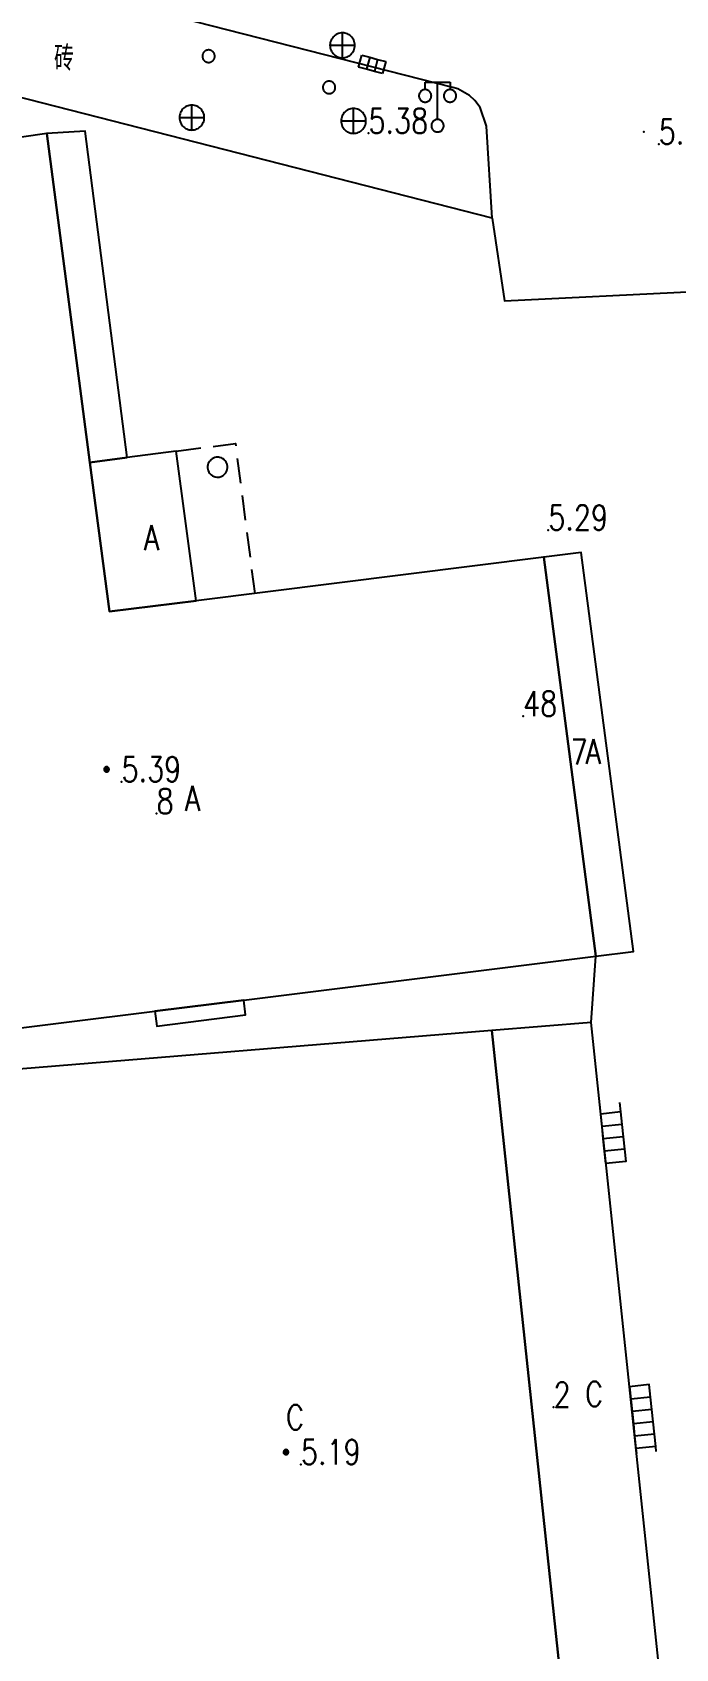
# Model space of a CAD drawing. Extents: x 500064 to 501389, y 2542464 to 2545400.
# Drawn here: x 500878.6 to 500904.5, y 2542619.3 to 2542684.2 of the extents above; entities that cross this region are included whole.
import ezdxf

# ---------------------------------------------------------------- set-up
doc = ezdxf.new("R2010")
doc.units = 0
doc.header["$LTSCALE"] = 0.5
doc.linetypes.add('CENTER', pattern=[50.8, 31.75, -6.35, 6.35, -6.35])
doc.layers.add('地形图', color=8, linetype='CONTINUOUS')
doc.styles.add('HZ', font='romans.shx', dxfattribs={"width": 0.8, "bigfont": 'hztxt.shx'})

msp = doc.modelspace()

# ---------------------------------------------------------------- linework, layer by layer
at = {"layer": '地形图'}
for points in [[(500897.091, 2542676.757), (500896.869, 2542680.452), (500896.611, 2542681.2), (500896.402, 2542681.477), (500896.182, 2542681.68), (500895.712, 2542681.946), (500895.509, 2542682.011), (500780.472, 2542711.364)], [(500897.091, 2542676.757), (500858.669, 2542686.593), (500836.197, 2542692.346), (500794.446, 2542703.035), (500777.406, 2542707.397)], [(500891.077, 2542683.199), (500891.13, 2542683.202), (500891.181, 2542683.21), (500891.232, 2542683.224), (500891.281, 2542683.242), (500891.327, 2542683.266), (500891.371, 2542683.295), (500891.412, 2542683.328), (500891.449, 2542683.365), (500891.482, 2542683.405), (500891.51, 2542683.449), (500891.534, 2542683.496), (500891.553, 2542683.545), (500891.566, 2542683.595), (500891.575, 2542683.647), (500891.577, 2542683.699), (500891.575, 2542683.751), (500891.566, 2542683.803), (500891.553, 2542683.854), (500891.534, 2542683.903), (500891.51, 2542683.949), (500891.482, 2542683.993), (500891.449, 2542684.034), (500891.412, 2542684.071), (500891.371, 2542684.104), (500891.327, 2542684.132), (500891.281, 2542684.156), (500891.232, 2542684.175), (500891.181, 2542684.188), (500891.13, 2542684.196), (500891.077, 2542684.199), (500891.025, 2542684.196), (500890.973, 2542684.188), (500890.923, 2542684.175), (500890.874, 2542684.156), (500890.827, 2542684.132), (500890.784, 2542684.104), (500890.743, 2542684.071), (500890.706, 2542684.034), (500890.673, 2542683.993), (500890.644, 2542683.949), (500890.621, 2542683.903), (500890.602, 2542683.854), (500890.588, 2542683.803), (500890.58, 2542683.751), (500890.577, 2542683.699), (500890.58, 2542683.647), (500890.588, 2542683.595), (500890.602, 2542683.545), (500890.621, 2542683.496), (500890.644, 2542683.449), (500890.673, 2542683.405), (500890.706, 2542683.365), (500890.743, 2542683.328), (500890.784, 2542683.295), (500890.827, 2542683.266), (500890.874, 2542683.242), (500890.923, 2542683.224), (500890.973, 2542683.21), (500891.025, 2542683.202), (500891.077, 2542683.199)], [(500890.577, 2542683.699), (500891.077, 2542683.699), (500891.577, 2542683.699)], [(500891.077, 2542683.199), (500891.077, 2542683.699), (500891.077, 2542684.199)], [(500885.701, 2542683.013), (500885.717, 2542683.013), (500885.732, 2542683.014), (500885.748, 2542683.017), (500885.763, 2542683.02), (500885.778, 2542683.025), (500885.793, 2542683.03), (500885.808, 2542683.036), (500885.822, 2542683.043), (500885.835, 2542683.051), (500885.848, 2542683.06), (500885.861, 2542683.07), (500885.872, 2542683.08), (500885.884, 2542683.091), (500885.894, 2542683.103), (500885.904, 2542683.115), (500885.912, 2542683.128), (500885.92, 2542683.142), (500885.928, 2542683.156), (500885.934, 2542683.17), (500885.939, 2542683.185), (500885.944, 2542683.2), (500885.947, 2542683.215), (500885.95, 2542683.231), (500885.951, 2542683.246), (500885.952, 2542683.262), (500885.951, 2542683.278), (500885.95, 2542683.293), (500885.947, 2542683.309), (500885.944, 2542683.324), (500885.94, 2542683.339), (500885.934, 2542683.354), (500885.928, 2542683.369), (500885.921, 2542683.383), (500885.913, 2542683.396), (500885.904, 2542683.409), (500885.895, 2542683.422), (500885.884, 2542683.433), (500885.873, 2542683.444), (500885.861, 2542683.455), (500885.849, 2542683.465), (500885.836, 2542683.473), (500885.822, 2542683.481), (500885.808, 2542683.489), (500885.794, 2542683.495), (500885.779, 2542683.5), (500885.764, 2542683.505), (500885.749, 2542683.508), (500885.733, 2542683.511), (500885.718, 2542683.512), (500885.702, 2542683.513), (500885.686, 2542683.512), (500885.671, 2542683.511), (500885.655, 2542683.508), (500885.64, 2542683.505), (500885.625, 2542683.5), (500885.61, 2542683.495), (500885.596, 2542683.489), (500885.582, 2542683.482), (500885.568, 2542683.474), (500885.555, 2542683.465), (500885.543, 2542683.455), (500885.531, 2542683.445), (500885.52, 2542683.434), (500885.509, 2542683.422), (500885.5, 2542683.41), (500885.491, 2542683.397), (500885.483, 2542683.383), (500885.476, 2542683.369), (500885.469, 2542683.355), (500885.464, 2542683.34), (500885.46, 2542683.325), (500885.456, 2542683.31), (500885.454, 2542683.294), (500885.452, 2542683.279), (500885.452, 2542683.263), (500885.452, 2542683.247), (500885.454, 2542683.232), (500885.456, 2542683.216), (500885.459, 2542683.201), (500885.464, 2542683.186), (500885.469, 2542683.171), (500885.475, 2542683.157), (500885.482, 2542683.143), (500885.49, 2542683.129), (500885.499, 2542683.116), (500885.509, 2542683.104), (500885.519, 2542683.092), (500885.53, 2542683.081), (500885.542, 2542683.07), (500885.554, 2542683.061), (500885.567, 2542683.052), (500885.581, 2542683.044), (500885.595, 2542683.037), (500885.609, 2542683.03), (500885.624, 2542683.025), (500885.639, 2542683.021), (500885.654, 2542683.017), (500885.67, 2542683.015), (500885.685, 2542683.013), (500885.701, 2542683.013)], [(500891.721, 2542682.825), (500891.851, 2542683.308)], [(500891.851, 2542683.308), (500892.174, 2542683.221), (500892.493, 2542683.135), (500892.816, 2542683.048)], [(500892.174, 2542683.221), (500892.044, 2542682.738)], [(500892.493, 2542683.135), (500892.363, 2542682.652)], [(500892.816, 2542683.048), (500892.686, 2542682.565)], [(500890.542, 2542681.76), (500890.557, 2542681.761), (500890.573, 2542681.762), (500890.589, 2542681.765), (500890.604, 2542681.768), (500890.619, 2542681.772), (500890.634, 2542681.778), (500890.648, 2542681.784), (500890.662, 2542681.791), (500890.676, 2542681.799), (500890.689, 2542681.808), (500890.701, 2542681.817), (500890.713, 2542681.828), (500890.724, 2542681.839), (500890.735, 2542681.851), (500890.744, 2542681.863), (500890.753, 2542681.876), (500890.761, 2542681.889), (500890.768, 2542681.903), (500890.775, 2542681.918), (500890.78, 2542681.933), (500890.784, 2542681.948), (500890.788, 2542681.963), (500890.79, 2542681.978), (500890.792, 2542681.994), (500890.792, 2542682.01), (500890.792, 2542682.025), (500890.79, 2542682.041), (500890.788, 2542682.057), (500890.785, 2542682.072), (500890.78, 2542682.087), (500890.775, 2542682.102), (500890.769, 2542682.116), (500890.762, 2542682.13), (500890.754, 2542682.144), (500890.745, 2542682.157), (500890.735, 2542682.169), (500890.725, 2542682.181), (500890.714, 2542682.192), (500890.702, 2542682.203), (500890.69, 2542682.212), (500890.677, 2542682.221), (500890.663, 2542682.229), (500890.649, 2542682.236), (500890.635, 2542682.242), (500890.62, 2542682.248), (500890.605, 2542682.252), (500890.59, 2542682.256), (500890.574, 2542682.258), (500890.558, 2542682.26), (500890.543, 2542682.26), (500890.527, 2542682.26), (500890.511, 2542682.258), (500890.496, 2542682.256), (500890.481, 2542682.253), (500890.465, 2542682.248), (500890.451, 2542682.243), (500890.436, 2542682.237), (500890.422, 2542682.23), (500890.409, 2542682.222), (500890.396, 2542682.213), (500890.383, 2542682.203), (500890.371, 2542682.193), (500890.36, 2542682.182), (500890.35, 2542682.17), (500890.34, 2542682.158), (500890.331, 2542682.145), (500890.323, 2542682.131), (500890.316, 2542682.117), (500890.31, 2542682.103), (500890.305, 2542682.088), (500890.3, 2542682.073), (500890.297, 2542682.058), (500890.294, 2542682.042), (500890.293, 2542682.026), (500890.292, 2542682.011), (500890.293, 2542681.995), (500890.294, 2542681.979), (500890.297, 2542681.964), (500890.3, 2542681.948), (500890.304, 2542681.933), (500890.31, 2542681.919), (500890.316, 2542681.904), (500890.323, 2542681.89), (500890.331, 2542681.877), (500890.34, 2542681.864), (500890.349, 2542681.851), (500890.36, 2542681.839), (500890.371, 2542681.828), (500890.383, 2542681.818), (500890.395, 2542681.808), (500890.408, 2542681.799), (500890.421, 2542681.791), (500890.435, 2542681.784), (500890.45, 2542681.778), (500890.465, 2542681.773), (500890.48, 2542681.768), (500890.495, 2542681.765), (500890.51, 2542681.762), (500890.526, 2542681.761), (500890.542, 2542681.76)], [(500892.686, 2542682.565), (500892.363, 2542682.652), (500892.044, 2542682.738), (500891.721, 2542682.825)], [(500894.4, 2542681.42), (500894.426, 2542681.421), (500894.452, 2542681.425), (500894.477, 2542681.432), (500894.502, 2542681.442), (500894.525, 2542681.453), (500894.547, 2542681.468), (500894.567, 2542681.484), (500894.586, 2542681.503), (500894.602, 2542681.523), (500894.616, 2542681.545), (500894.628, 2542681.568), (500894.638, 2542681.593), (500894.644, 2542681.618), (500894.649, 2542681.644), (500894.65, 2542681.67), (500894.649, 2542681.696), (500894.644, 2542681.722), (500894.638, 2542681.747), (500894.628, 2542681.772), (500894.616, 2542681.795), (500894.602, 2542681.817), (500894.586, 2542681.837), (500894.567, 2542681.856), (500894.547, 2542681.872), (500894.525, 2542681.886), (500894.502, 2542681.898), (500894.477, 2542681.908), (500894.452, 2542681.914), (500894.426, 2542681.919), (500894.4, 2542681.92), (500894.374, 2542681.919), (500894.348, 2542681.914), (500894.323, 2542681.908), (500894.298, 2542681.898), (500894.275, 2542681.886), (500894.253, 2542681.872), (500894.233, 2542681.856), (500894.214, 2542681.837), (500894.198, 2542681.817), (500894.183, 2542681.795), (500894.172, 2542681.772), (500894.162, 2542681.747), (500894.155, 2542681.722), (500894.151, 2542681.696), (500894.15, 2542681.67), (500894.151, 2542681.644), (500894.155, 2542681.618), (500894.162, 2542681.593), (500894.172, 2542681.568), (500894.183, 2542681.545), (500894.198, 2542681.523), (500894.214, 2542681.503), (500894.233, 2542681.484), (500894.253, 2542681.468), (500894.275, 2542681.453), (500894.298, 2542681.442), (500894.323, 2542681.432), (500894.348, 2542681.425), (500894.374, 2542681.421), (500894.4, 2542681.42)], [(500894.4, 2542681.92), (500894.4, 2542682.22)], [(500894.4, 2542682.22), (500894.9, 2542682.22), (500895.4, 2542682.22)], [(500894.9, 2542680.72), (500894.9, 2542682.22)], [(500895.4, 2542681.42), (500895.426, 2542681.421), (500895.452, 2542681.425), (500895.477, 2542681.432), (500895.502, 2542681.442), (500895.525, 2542681.453), (500895.547, 2542681.468), (500895.567, 2542681.484), (500895.586, 2542681.503), (500895.602, 2542681.523), (500895.616, 2542681.545), (500895.628, 2542681.568), (500895.638, 2542681.593), (500895.644, 2542681.618), (500895.649, 2542681.644), (500895.65, 2542681.67), (500895.649, 2542681.696), (500895.644, 2542681.722), (500895.638, 2542681.747), (500895.628, 2542681.772), (500895.616, 2542681.795), (500895.602, 2542681.817), (500895.586, 2542681.837), (500895.567, 2542681.856), (500895.547, 2542681.872), (500895.525, 2542681.886), (500895.502, 2542681.898), (500895.477, 2542681.908), (500895.452, 2542681.914), (500895.426, 2542681.919), (500895.4, 2542681.92), (500895.374, 2542681.919), (500895.348, 2542681.914), (500895.323, 2542681.908), (500895.298, 2542681.898), (500895.275, 2542681.886), (500895.253, 2542681.872), (500895.233, 2542681.856), (500895.214, 2542681.837), (500895.198, 2542681.817), (500895.183, 2542681.795), (500895.172, 2542681.772), (500895.162, 2542681.747), (500895.155, 2542681.722), (500895.151, 2542681.696), (500895.15, 2542681.67), (500895.151, 2542681.644), (500895.155, 2542681.618), (500895.162, 2542681.593), (500895.172, 2542681.568), (500895.183, 2542681.545), (500895.198, 2542681.523), (500895.214, 2542681.503), (500895.233, 2542681.484), (500895.253, 2542681.468), (500895.275, 2542681.453), (500895.298, 2542681.442), (500895.323, 2542681.432), (500895.348, 2542681.425), (500895.374, 2542681.421), (500895.4, 2542681.42)], [(500895.4, 2542682.22), (500895.4, 2542681.92)], [(500885.029, 2542680.298), (500885.082, 2542680.301), (500885.133, 2542680.309), (500885.184, 2542680.323), (500885.233, 2542680.341), (500885.279, 2542680.365), (500885.323, 2542680.394), (500885.364, 2542680.427), (500885.401, 2542680.464), (500885.434, 2542680.504), (500885.462, 2542680.548), (500885.486, 2542680.595), (500885.505, 2542680.644), (500885.518, 2542680.694), (500885.527, 2542680.746), (500885.529, 2542680.798), (500885.527, 2542680.85), (500885.518, 2542680.902), (500885.505, 2542680.953), (500885.486, 2542681.002), (500885.462, 2542681.048), (500885.434, 2542681.092), (500885.401, 2542681.133), (500885.364, 2542681.17), (500885.323, 2542681.203), (500885.279, 2542681.231), (500885.233, 2542681.255), (500885.184, 2542681.274), (500885.133, 2542681.287), (500885.082, 2542681.295), (500885.029, 2542681.298), (500884.977, 2542681.295), (500884.925, 2542681.287), (500884.875, 2542681.274), (500884.826, 2542681.255), (500884.779, 2542681.231), (500884.735, 2542681.203), (500884.695, 2542681.17), (500884.658, 2542681.133), (500884.625, 2542681.092), (500884.596, 2542681.048), (500884.573, 2542681.002), (500884.554, 2542680.953), (500884.54, 2542680.902), (500884.532, 2542680.85), (500884.529, 2542680.798), (500884.532, 2542680.746), (500884.54, 2542680.694), (500884.554, 2542680.644), (500884.573, 2542680.595), (500884.596, 2542680.548), (500884.625, 2542680.504), (500884.658, 2542680.464), (500884.695, 2542680.427), (500884.735, 2542680.394), (500884.779, 2542680.365), (500884.826, 2542680.341), (500884.875, 2542680.323), (500884.925, 2542680.309), (500884.977, 2542680.301), (500885.029, 2542680.298)], [(500885.029, 2542680.298), (500885.029, 2542680.798), (500885.029, 2542681.298)], [(500891.523, 2542680.163), (500891.576, 2542680.165), (500891.627, 2542680.174), (500891.678, 2542680.187), (500891.727, 2542680.206), (500891.773, 2542680.23), (500891.817, 2542680.258), (500891.858, 2542680.291), (500891.895, 2542680.328), (500891.928, 2542680.369), (500891.956, 2542680.413), (500891.98, 2542680.459), (500891.999, 2542680.508), (500892.013, 2542680.559), (500892.021, 2542680.611), (500892.023, 2542680.663), (500892.021, 2542680.715), (500892.013, 2542680.767), (500891.999, 2542680.817), (500891.98, 2542680.866), (500891.956, 2542680.913), (500891.928, 2542680.957), (500891.895, 2542680.997), (500891.858, 2542681.034), (500891.817, 2542681.067), (500891.773, 2542681.096), (500891.727, 2542681.12), (500891.678, 2542681.138), (500891.627, 2542681.152), (500891.576, 2542681.16), (500891.523, 2542681.163), (500891.471, 2542681.16), (500891.42, 2542681.152), (500891.369, 2542681.138), (500891.32, 2542681.12), (500891.274, 2542681.096), (500891.23, 2542681.067), (500891.189, 2542681.034), (500891.152, 2542680.997), (500891.119, 2542680.957), (500891.09, 2542680.913), (500891.067, 2542680.866), (500891.048, 2542680.817), (500891.034, 2542680.767), (500891.026, 2542680.715), (500891.023, 2542680.663), (500891.026, 2542680.611), (500891.034, 2542680.559), (500891.048, 2542680.508), (500891.067, 2542680.459), (500891.09, 2542680.413), (500891.119, 2542680.369), (500891.152, 2542680.328), (500891.189, 2542680.291), (500891.23, 2542680.258), (500891.274, 2542680.23), (500891.32, 2542680.206), (500891.369, 2542680.187), (500891.42, 2542680.174), (500891.471, 2542680.165), (500891.523, 2542680.163)], [(500891.523, 2542680.163), (500891.523, 2542680.663), (500891.523, 2542681.163)], [(500884.529, 2542680.798), (500885.029, 2542680.798), (500885.529, 2542680.798)], [(500891.023, 2542680.663), (500891.523, 2542680.663), (500892.023, 2542680.663)], [(500894.9, 2542680.22), (500894.926, 2542680.221), (500894.952, 2542680.225), (500894.977, 2542680.232), (500895.002, 2542680.242), (500895.025, 2542680.253), (500895.047, 2542680.268), (500895.067, 2542680.284), (500895.086, 2542680.303), (500895.102, 2542680.323), (500895.116, 2542680.345), (500895.128, 2542680.368), (500895.138, 2542680.393), (500895.144, 2542680.418), (500895.149, 2542680.444), (500895.15, 2542680.47), (500895.149, 2542680.496), (500895.144, 2542680.522), (500895.138, 2542680.547), (500895.128, 2542680.572), (500895.116, 2542680.595), (500895.102, 2542680.617), (500895.086, 2542680.637), (500895.067, 2542680.656), (500895.047, 2542680.672), (500895.025, 2542680.686), (500895.002, 2542680.698), (500894.977, 2542680.708), (500894.952, 2542680.714), (500894.926, 2542680.719), (500894.9, 2542680.72), (500894.874, 2542680.719), (500894.848, 2542680.714), (500894.823, 2542680.708), (500894.798, 2542680.698), (500894.775, 2542680.686), (500894.753, 2542680.672), (500894.733, 2542680.656), (500894.714, 2542680.637), (500894.698, 2542680.617), (500894.683, 2542680.595), (500894.672, 2542680.572), (500894.662, 2542680.547), (500894.655, 2542680.522), (500894.651, 2542680.496), (500894.65, 2542680.47), (500894.651, 2542680.444), (500894.655, 2542680.418), (500894.662, 2542680.393), (500894.672, 2542680.368), (500894.683, 2542680.345), (500894.698, 2542680.323), (500894.714, 2542680.303), (500894.733, 2542680.284), (500894.753, 2542680.268), (500894.775, 2542680.253), (500894.798, 2542680.242), (500894.823, 2542680.232), (500894.848, 2542680.225), (500894.874, 2542680.221), (500894.9, 2542680.22)], [(500882.429, 2542667.144), (500880.742, 2542680.258), (500879.2, 2542680.158)], [(500897.091, 2542676.757), (500897.588, 2542673.435), (500905.204, 2542673.817)], [(500884.4, 2542667.4), (500885.392, 2542667.528)], [(500885.888, 2542667.591), (500886.778, 2542667.706), (500886.791, 2542667.608)], [(500886.031, 2542666.358), (500886.124, 2542666.362), (500886.201, 2542666.382), (500886.284, 2542666.425), (500886.345, 2542666.475), (500886.393, 2542666.534), (500886.431, 2542666.605), (500886.452, 2542666.673), (500886.46, 2542666.729), (500886.46, 2542666.788), (500886.441, 2542666.884), (500886.408, 2542666.958), (500886.372, 2542667.009), (500886.346, 2542667.039), (500886.321, 2542667.062), (500886.255, 2542667.107), (500886.214, 2542667.127), (500886.14, 2542667.149), (500886.104, 2542667.155), (500886.063, 2542667.157), (500886.002, 2542667.153), (500885.95, 2542667.141), (500885.921, 2542667.132), (500885.895, 2542667.121), (500885.845, 2542667.094), (500885.81, 2542667.068), (500885.781, 2542667.042), (500885.758, 2542667.018), (500885.735, 2542666.988), (500885.709, 2542666.946), (500885.688, 2542666.9), (500885.672, 2542666.847), (500885.662, 2542666.783), (500885.663, 2542666.726), (500885.671, 2542666.671), (500885.686, 2542666.62), (500885.716, 2542666.556), (500885.742, 2542666.516), (500885.772, 2542666.482), (500885.807, 2542666.448), (500885.853, 2542666.416), (500885.922, 2542666.382), (500885.959, 2542666.37), (500886.031, 2542666.358)], [(500886.855, 2542667.112), (500886.983, 2542666.12)], [(500887.047, 2542665.624), (500887.175, 2542664.633)], [(500887.239, 2542664.137), (500887.367, 2542663.145)], [(500887.431, 2542662.649), (500887.555, 2542661.687)], [(500881.603, 2542654.521), (500881.614, 2542654.522), (500881.624, 2542654.524), (500881.634, 2542654.526), (500881.644, 2542654.53), (500881.653, 2542654.535), (500881.662, 2542654.541), (500881.67, 2542654.547), (500881.678, 2542654.555), (500881.684, 2542654.563), (500881.687, 2542654.568), (500881.69, 2542654.572), (500881.695, 2542654.581), (500881.698, 2542654.591), (500881.701, 2542654.601), (500881.703, 2542654.611), (500881.703, 2542654.622), (500881.703, 2542654.632), (500881.701, 2542654.642), (500881.698, 2542654.652), (500881.695, 2542654.662), (500881.691, 2542654.669), (500881.69, 2542654.672), (500881.684, 2542654.68), (500881.678, 2542654.688), (500881.67, 2542654.696), (500881.662, 2542654.702), (500881.653, 2542654.708), (500881.652, 2542654.709), (500881.644, 2542654.713), (500881.634, 2542654.717), (500881.624, 2542654.719), (500881.614, 2542654.721), (500881.603, 2542654.722), (500881.593, 2542654.721), (500881.583, 2542654.719), (500881.572, 2542654.717), (500881.563, 2542654.713), (500881.553, 2542654.708), (500881.545, 2542654.702), (500881.536, 2542654.696), (500881.529, 2542654.688), (500881.522, 2542654.68), (500881.519, 2542654.676), (500881.517, 2542654.672), (500881.512, 2542654.662), (500881.508, 2542654.652), (500881.505, 2542654.642), (500881.504, 2542654.632), (500881.503, 2542654.622), (500881.504, 2542654.611), (500881.505, 2542654.601), (500881.508, 2542654.591), (500881.512, 2542654.581), (500881.515, 2542654.574), (500881.517, 2542654.572), (500881.522, 2542654.563), (500881.529, 2542654.555), (500881.536, 2542654.547), (500881.545, 2542654.541), (500881.553, 2542654.535), (500881.554, 2542654.534), (500881.563, 2542654.53), (500881.572, 2542654.526), (500881.583, 2542654.524), (500881.593, 2542654.522), (500881.603, 2542654.521)], [(500881.554, 2542654.534), (500881.687, 2542654.568), (500881.69, 2542654.572), (500881.517, 2542654.572), (500881.515, 2542654.574), (500881.703, 2542654.622), (500881.503, 2542654.622), (500881.691, 2542654.669), (500881.69, 2542654.672), (500881.517, 2542654.672), (500881.519, 2542654.676), (500881.652, 2542654.709)], [(500901.068, 2542644.457), (500901.258, 2542647.117)], [(500883.54, 2542644.909), (500883.618, 2542644.302), (500887.189, 2542644.76), (500887.113, 2542645.355)], [(500900.143, 2542615.254), (500897.081, 2542644.133)], [(500902.211, 2542641.239), (500902.251, 2542640.862), (500902.303, 2542640.364), (500902.355, 2542639.867), (500902.408, 2542639.37), (500902.46, 2542638.872), (500901.664, 2542638.789), (500901.612, 2542639.286), (500901.559, 2542639.783), (500901.507, 2542640.28), (500901.455, 2542640.778), (500901.415, 2542641.156)], [(500902.251, 2542640.862), (500901.455, 2542640.778)], [(500902.303, 2542640.364), (500901.507, 2542640.28)], [(500902.355, 2542639.867), (500901.559, 2542639.783)], [(500902.408, 2542639.37), (500901.612, 2542639.286)], [(500903.686, 2542627.226), (500903.665, 2542627.425), (500903.613, 2542627.922), (500903.561, 2542628.42), (500903.508, 2542628.917), (500903.456, 2542629.414), (500903.404, 2542629.911), (500902.608, 2542629.828), (500902.66, 2542629.33), (500902.713, 2542628.833), (500902.765, 2542628.336), (500902.818, 2542627.838), (500902.87, 2542627.341), (500902.891, 2542627.142)], [(500903.456, 2542629.414), (500902.66, 2542629.33)], [(500903.508, 2542628.917), (500902.713, 2542628.833)], [(500903.561, 2542628.42), (500902.765, 2542628.336)], [(500903.613, 2542627.922), (500902.818, 2542627.838)], [(500888.813, 2542627.1), (500888.823, 2542627.101), (500888.834, 2542627.102), (500888.844, 2542627.105), (500888.854, 2542627.109), (500888.863, 2542627.114), (500888.872, 2542627.119), (500888.88, 2542627.126), (500888.887, 2542627.133), (500888.894, 2542627.141), (500888.897, 2542627.146), (500888.899, 2542627.15), (500888.904, 2542627.16), (500888.908, 2542627.169), (500888.911, 2542627.179), (500888.912, 2542627.19), (500888.913, 2542627.2), (500888.912, 2542627.211), (500888.911, 2542627.221), (500888.908, 2542627.231), (500888.904, 2542627.241), (500888.901, 2542627.247), (500888.899, 2542627.25), (500888.894, 2542627.259), (500888.887, 2542627.267), (500888.88, 2542627.275), (500888.872, 2542627.281), (500888.863, 2542627.287), (500888.862, 2542627.288), (500888.854, 2542627.292), (500888.844, 2542627.295), (500888.834, 2542627.298), (500888.823, 2542627.3), (500888.813, 2542627.3), (500888.802, 2542627.3), (500888.792, 2542627.298), (500888.782, 2542627.295), (500888.772, 2542627.292), (500888.763, 2542627.287), (500888.754, 2542627.281), (500888.746, 2542627.275), (500888.739, 2542627.267), (500888.732, 2542627.259), (500888.729, 2542627.254), (500888.726, 2542627.25), (500888.721, 2542627.241), (500888.718, 2542627.231), (500888.715, 2542627.221), (500888.713, 2542627.211), (500888.713, 2542627.2), (500888.713, 2542627.19), (500888.715, 2542627.179), (500888.718, 2542627.169), (500888.721, 2542627.16), (500888.725, 2542627.153), (500888.726, 2542627.15), (500888.732, 2542627.141), (500888.739, 2542627.133), (500888.746, 2542627.126), (500888.754, 2542627.119), (500888.763, 2542627.114), (500888.764, 2542627.113), (500888.772, 2542627.109), (500888.782, 2542627.105), (500888.792, 2542627.102), (500888.802, 2542627.101), (500888.813, 2542627.1)], [(500888.764, 2542627.113), (500888.897, 2542627.146), (500888.899, 2542627.15), (500888.726, 2542627.15), (500888.725, 2542627.153), (500888.913, 2542627.2), (500888.713, 2542627.2), (500888.901, 2542627.247), (500888.899, 2542627.25), (500888.726, 2542627.25), (500888.729, 2542627.254), (500888.862, 2542627.288)], [(500903.665, 2542627.425), (500902.87, 2542627.341)]]:
    msp.add_lwpolyline(points, dxfattribs=at)
for points in [[(500871.236, 2542679.011), (500873.314, 2542663.387), (500873.762, 2542660.015), (500875.899, 2542643.957), (500883.54, 2542644.909), (500887.113, 2542645.355), (500901.258, 2542647.117), (500899.168, 2542663.137), (500885.199, 2542661.392), (500881.72, 2542660.957), (500880.933, 2542666.95), (500879.2, 2542680.158)], [(500882.429, 2542667.144), (500880.742, 2542680.258), (500879.2, 2542680.158), (500880.933, 2542666.95)], [(500882.429, 2542667.144), (500880.933, 2542666.95), (500881.72, 2542660.957), (500885.199, 2542661.392), (500884.4, 2542667.4)], [(500901.258, 2542647.117), (500902.766, 2542647.305), (500900.666, 2542663.325), (500899.168, 2542663.137)], [(500887.113, 2542645.355), (500883.54, 2542644.909), (500883.618, 2542644.302), (500887.189, 2542644.76)], [(500900.143, 2542615.254), (500897.081, 2542644.133), (500876.749, 2542642.477), (500877.989, 2542632.957), (500875.477, 2542632.457), (500878.028, 2542613.457)], [(500904.109, 2542615.576), (500901.068, 2542644.457), (500897.081, 2542644.133), (500900.143, 2542615.254)]]:
    msp.add_lwpolyline(points, close=True, dxfattribs=at)
at = {"layer": '地形图', "ltscale": 10}
for p in [(500891.523, 2542680.663), (500879.2, 2542680.158), (500903.186, 2542680.229), (500899.169, 2542663.138)]:
    msp.add_point(p, dxfattribs=at)
at = {"layer": '地形图', "linetype": 'CENTER'}
for p in [(500892.123, 2542680.167, 5.38), (500903.786, 2542679.733, 5.27), (500899.349, 2542664.233, 5.29), (500898.334, 2542656.762, 48), (500900.25, 2542654.817, 7), (500882.203, 2542654.126, 5.39), (500883.611, 2542652.845, 8), (500899.559, 2542629.004, 2), (500889.413, 2542626.704, 5.19)]:
    msp.add_point(p, dxfattribs=at)

# ---------------------------------------------------------------- texts
at = {"layer": '地形图', "ltscale": 10, "style": 'HZ', "width": 0.8}
for s, p in [('砖', (500879.493, 2542682.679)), ('5.38', (500892.123, 2542680.167)), ('5.27', (500903.786, 2542679.733)), ('5.29', (500899.349, 2542664.233)), ('A', (500883.101, 2542663.426)), ('48', (500898.334, 2542656.762)), ('7', (500900.25, 2542654.817)), ('A', (500900.854, 2542654.839)), ('5.39', (500882.203, 2542654.126)), ('8', (500883.611, 2542652.845)), ('A', (500884.75, 2542652.958)), ('2', (500899.559, 2542629.004)), ('C', (500900.829, 2542629.038)), ('C', (500888.814, 2542628.101)), ('5.19', (500889.413, 2542626.704))]:
    msp.add_text(s, height=1, dxfattribs=at).set_placement(p)

doc.saveas('drawing.dxf')
